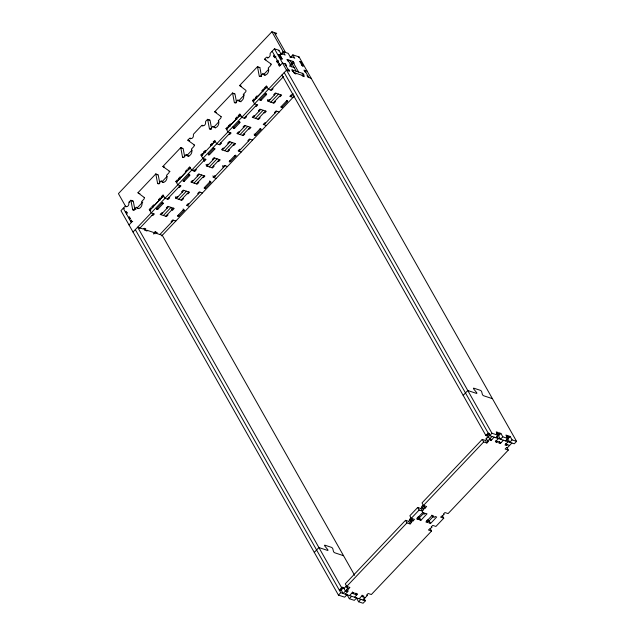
<?xml version="1.0" encoding="UTF-8"?>
<svg xmlns="http://www.w3.org/2000/svg" width="635" height="635" viewBox="0 0 635 635"><rect width="100%" height="100%" fill="white"/><g stroke="black" fill="none" stroke-linecap="round" stroke-linejoin="round"><path stroke-width="0.95" d="M275.32 34.758L276.685 33.322L271.915 31.75L118.42 193.627L125.936 206.923M346.98 594.749L344.678 597.178L338.455 595.122L120.952 210.677L124.873 206.542A1.206 0.865 -71.7 0 1 125.913 206.351A2.413 1.738 -71.7 0 0 128.008 205.962A2.413 1.738 -71.7 0 0 128.81 203.295A1.206 0.865 -71.7 0 1 129.215 201.962L130.834 200.255L133.215 201.041A1.23 0.889 -71.7 0 1 133.318 201.319L134.874 209.558M144.47 197.644L138.081 192.905A1.183 0.849 -71.7 0 1 137.954 192.738L155.758 173.966L158.147 174.752A1.206 0.865 -71.7 0 1 158.25 175.03L159.631 182.348M169.997 171.553L163.005 166.616A1.183 0.849 -71.7 0 1 162.885 166.449L180.689 147.669L183.07 148.455A1.206 0.865 -71.7 0 1 183.182 148.733L184.737 156.972M194.635 145.161L187.984 140.367A1.199 0.865 -71.7 0 1 187.817 140.16L189.436 138.454A1.206 0.865 -71.7 0 1 190.476 138.255A2.413 1.738 -71.7 0 0 192.572 137.866A2.413 1.738 -71.7 0 0 193.373 135.207A1.206 0.865 -71.7 0 1 193.778 133.874L201.62 125.603A1.206 0.865 -71.7 0 1 202.66 125.405A2.413 1.738 -71.7 0 0 204.756 125.024A2.413 1.738 -71.7 0 0 205.557 122.357A1.206 0.865 -71.7 0 1 205.962 121.023L207.581 119.316L209.963 120.102A1.23 0.889 -71.7 0 1 210.066 120.38L211.622 128.619M221.218 116.705L214.828 111.966A1.183 0.849 -71.7 0 1 214.701 111.8L232.505 93.028L234.894 93.813A1.206 0.865 -71.7 0 1 234.998 94.091L236.553 102.33M239.752 85.677A1.183 0.849 -71.7 0 1 239.633 85.511L257.437 66.731L259.818 67.516M271.383 64.222L264.731 59.428A1.199 0.865 -71.7 0 1 264.565 59.214L266.184 57.507A1.206 0.865 -71.7 0 1 267.224 57.317A2.413 1.738 -71.7 0 0 269.319 56.928A2.413 1.738 -71.7 0 0 270.121 54.269A1.206 0.865 -71.7 0 1 270.526 52.935L274.447 48.8L278.948 50.284L280.876 53.697L282.464 54.221L281.988 53.372L280.837 54.586M278.368 50.887L278.948 50.284M275.36 56.92L274.598 57.729L273.629 56.023L274.399 55.213M126.476 213.947L127.238 213.138L126.278 211.423L125.508 212.233L127.095 212.757M280.511 54.515L283.194 51.681L288.211 53.34L290.147 56.761L291.735 57.285L291.251 56.428L290.1 57.642M130.826 200.255A1.23 0.889 -71.7 0 1 130.937 200.533L132.667 209.685A1.199 0.865 -71.7 0 0 132.898 209.947A1.206 0.873 -71.7 0 0 133.914 209.733L136.215 207.304A4.223 3.04 -71.7 0 0 140.597 207.462A4.223 3.04 -71.7 0 0 141.589 201.636L143.891 199.207A1.206 0.865 -71.7 0 0 144.177 197.548M155.758 173.966A1.206 0.865 -71.7 0 1 155.869 174.244L157.591 183.396A1.206 0.865 -71.7 0 0 158.845 183.444L161.147 181.015A4.223 3.04 -71.7 0 0 165.529 181.173A4.223 3.04 -71.7 0 0 166.521 175.347L168.823 172.918A1.206 0.865 -71.7 0 0 169.108 171.259M180.689 147.669A1.206 0.865 -71.7 0 1 180.8 147.947L182.523 157.107A1.206 0.865 -71.7 0 0 183.777 157.147L186.079 154.718A4.223 3.04 -71.7 0 0 190.452 154.876A4.223 3.04 -71.7 0 0 191.452 149.058L193.754 146.629A1.206 0.865 -71.7 0 0 194.04 144.963M207.574 119.316A1.23 0.889 -71.7 0 1 207.685 119.594L209.415 128.746A1.206 0.873 -71.7 0 0 210.661 128.794L212.963 126.365A4.223 3.04 -71.7 0 0 217.345 126.524A4.223 3.04 -71.7 0 0 218.337 120.698M218.337 120.698L220.639 118.269A1.206 0.865 -71.7 0 0 220.924 116.61M232.505 93.028A1.206 0.865 -71.7 0 1 232.616 93.305L234.339 102.457A1.206 0.865 -71.7 0 0 235.593 102.505L237.895 100.076A4.223 3.04 -71.7 0 0 242.276 100.235A4.223 3.04 -71.7 0 0 243.268 94.409L245.57 91.98A1.206 0.865 -71.7 0 0 245.856 90.313L239.752 85.677M257.437 66.731A1.206 0.865 -71.7 0 1 257.54 67.008L259.27 76.168A1.206 0.865 -71.7 0 0 260.525 76.208L262.827 73.779A4.223 3.04 -71.7 0 0 267.2 73.938A4.223 3.04 -71.7 0 0 268.2 68.112L270.502 65.691A1.206 0.865 -71.7 0 0 270.788 64.024M136.215 207.304L137.406 207.701L142.78 202.033M161.147 181.015L162.338 181.404L167.037 176.451M186.079 154.718L187.269 155.115L191.968 150.154M212.963 126.365L214.154 126.762L218.861 121.801M237.895 100.076L239.085 100.465L244.459 94.798M262.827 73.779L264.017 74.176L268.716 69.215M278.344 62.19L277.574 63L276.614 61.293L277.376 60.484L278.567 60.873M129.453 219.21L130.223 218.4L129.254 216.694L128.484 217.503L130.524 218.686M285.853 65.532L286.647 65.794L285.679 64.087L282.504 63.032L279.432 66.27L278.463 64.564L279.233 63.754M129.008 224.917L132.072 221.678L131.112 219.972L130.342 220.782L132.723 221.567M290.544 57.301L292.846 54.872L299.069 56.92L516.58 441.373L514.279 443.801L489.648 435.673L284.226 72.581M285.29 64.492L285.679 64.087M152.051 215.289L152.844 215.551L154.376 213.931L151.193 212.876L149.265 209.463L150.797 207.843L151.281 208.701L152.559 207.351L152.075 206.494L153.614 204.875L154.099 205.732L159.21 200.335L158.726 199.477L160.266 197.858L160.75 198.715L162.028 197.366L161.544 196.509L163.076 194.889L165.013 198.31L168.196 199.358L169.728 197.739L168.934 197.477M178.657 187.23L179.451 187.492L180.983 185.872L177.8 184.817L175.871 181.404L177.403 179.784L177.887 180.642L179.165 179.292L178.681 178.435L180.221 176.816L180.697 177.673L185.817 172.275L185.333 171.418L186.873 169.799L187.349 170.656L188.635 169.307L188.15 168.45L189.682 166.83L191.619 170.251L194.802 171.299L196.334 169.68L195.54 169.418M203.724 160.782L204.518 161.044L206.05 159.425L202.875 158.377L200.938 154.964L202.478 153.345L202.954 154.194M204.24 152.852L203.756 151.995L205.288 150.376L205.772 151.233M210.891 145.836L210.407 144.978L211.939 143.359L212.423 144.216M213.701 142.867L213.217 142.01L214.757 140.391L216.686 143.812L219.869 144.859L221.401 143.24L220.607 142.978M228.798 134.35L229.592 134.612L231.124 132.993L227.941 131.937L226.012 128.524L227.544 126.905L228.028 127.754L229.306 126.405L228.822 125.555L230.362 123.936L230.846 124.793L235.958 119.396L235.474 118.539L237.014 116.919L237.498 117.777L238.776 116.427L238.292 115.57L239.824 113.951L241.76 117.372L244.943 118.42L246.475 116.8L245.681 116.538M255.405 106.283L256.199 106.553L257.731 104.934L254.548 103.878L252.619 100.465L254.151 98.846L254.635 99.695L255.913 98.346L255.429 97.496L256.969 95.877L257.445 96.726L262.565 91.337L262.08 90.48L263.62 88.86L264.096 89.718L265.382 88.368L264.898 87.511L266.43 85.892L268.367 89.313L271.55 90.361L273.082 88.741L272.288 88.479M201.422 155.813L215.233 141.248M149.749 210.32L163.568 195.747M176.355 182.261L190.175 167.688M226.497 129.381L240.316 114.808L241.76 117.372M253.103 101.322L266.922 86.749M290.965 63.921L293.267 61.492L294.235 63.198L293.441 62.936L291.711 64.762M289.616 66.286L290.766 65.072L289.973 64.81L290.941 66.516L294.116 67.564M133.032 232.037L286.528 70.152L289.703 71.207L288.734 69.493L287.941 69.231M298.498 57.531L299.069 56.92M156.734 208.685L161.861 203.295A0.905 0.524 -29.5 0 1 163.028 202.882A0.905 0.524 -29.5 0 1 163.052 203.684L157.932 209.082A0.905 0.524 -29.5 0 1 156.766 209.494A0.905 0.524 -29.5 0 1 156.742 208.685L157.932 209.082M188.468 175.236L183.34 180.626L184.531 181.023L189.659 175.625A0.905 0.524 -29.5 0 0 189.635 174.823A0.905 0.524 -29.5 0 0 188.468 175.236L189.651 175.625L188.682 173.919M208.415 154.186L213.527 148.788A0.905 0.524 -29.5 0 1 214.701 148.376A0.905 0.524 -29.5 0 1 214.717 149.185L209.606 154.583A0.905 0.524 -29.5 0 1 208.431 154.988A0.905 0.524 -29.5 0 1 208.415 154.186L209.606 154.583M238.609 122.349L233.482 127.746A0.905 0.524 -29.5 0 0 233.513 128.548A0.905 0.524 -29.5 0 0 234.68 128.143L239.8 122.745A0.905 0.524 -29.5 0 0 239.776 121.944A0.905 0.524 -29.5 0 0 238.609 122.349L239.792 122.745L239.07 121.46M260.088 99.687L265.216 94.29A0.905 0.524 -29.5 0 1 266.382 93.885A0.905 0.524 -29.5 0 1 266.406 94.686L261.279 100.076A0.905 0.524 -29.5 0 1 260.12 100.489A0.905 0.524 -29.5 0 1 260.096 99.687L261.279 100.076M139.454 228.568L153.583 213.662M167.394 199.096L180.189 185.603M194 171.037L205.256 159.163M219.067 144.597L230.33 132.723M244.142 118.158L256.929 104.664M270.748 90.099L283.647 76.502M144.478 230.235L145.828 228.814L144.24 228.29L143.47 229.1L137.636 227.179L341.614 587.7L342.408 587.962L340.106 590.391L339.312 590.129L341.614 587.7M160.972 214.686L168.648 206.597M183.991 190.405L176.316 198.501L175.355 196.794M191.667 182.309L199.342 174.22M214.694 158.028L207.018 166.124L206.05 164.417M222.369 149.931L230.045 141.843M237.72 133.747L245.388 125.651M253.063 117.562L260.739 109.466M276.09 93.274L268.415 101.37L267.446 99.663M163.354 215.471L171.029 207.383M178.705 199.287L186.38 191.191M194.048 183.094L201.724 175.006M209.399 166.91L217.075 158.814M224.75 150.725L232.426 142.629M240.101 134.533L247.777 126.436M255.453 118.348L263.128 110.252M270.796 102.156L278.471 94.067M165.735 216.257L173.411 208.169M181.086 200.073L188.762 191.976M196.437 183.888L204.113 175.792M211.78 167.696L219.456 159.599M227.132 151.511L234.807 143.415M242.483 135.318L250.158 127.23M257.834 119.134L265.509 111.038M273.185 102.941L280.86 94.853M171.863 209.78L172.656 210.042L174.196 208.423L167.838 206.327L166.306 207.947L167.1 208.209M153.702 234.077L155.623 232.053L157.21 232.577L156.44 233.386L155.48 231.68M159.885 234.521L173.45 220.226M177.792 215.638L182.92 210.241A0.905 0.524 -29.5 0 1 184.079 209.828A0.905 0.524 -29.5 0 1 184.102 210.63L178.983 216.027A0.905 0.524 -29.5 0 1 177.816 216.44A0.905 0.524 -29.5 0 1 177.792 215.638L178.991 216.027L178.506 215.178M187.269 205.653L200.057 192.167M204.399 187.579L209.526 182.181A0.905 0.524 -29.5 0 1 210.685 181.769A0.905 0.524 -29.5 0 1 210.709 182.57L205.589 187.968A0.905 0.524 -29.5 0 1 204.422 188.381A0.905 0.524 -29.5 0 1 204.399 187.579L205.597 187.968M225.131 165.727L213.868 177.594L212.908 175.887M229.473 161.139L234.593 155.742A0.905 0.524 -29.5 0 1 235.768 155.329A0.905 0.524 -29.5 0 1 235.783 156.131L230.672 161.528A0.905 0.524 -29.5 0 1 229.497 161.941A0.905 0.524 -29.5 0 1 229.481 161.139L230.672 161.528L230.188 160.679M238.943 151.154L250.198 139.279M254.54 134.691L259.667 129.302A0.905 0.524 -29.5 0 1 260.826 128.889A0.905 0.524 -29.5 0 1 260.85 129.691L255.73 135.088A0.905 0.524 -29.5 0 1 254.564 135.501A0.905 0.524 -29.5 0 1 254.54 134.691L254.183 134.056M264.009 124.714L276.804 111.22M281.146 106.632L286.266 101.243A0.905 0.524 -29.5 0 1 287.433 100.83A0.905 0.524 -29.5 0 1 287.457 101.632L282.337 107.029A0.905 0.524 -29.5 0 1 281.17 107.442A0.905 0.524 -29.5 0 1 281.146 106.632L282.345 107.029M290.616 96.655L293.306 93.813M161.711 235.91L294.346 96.02M314.293 552.41L318.897 547.553L327.549 550.41A1.206 0.46 43.5 0 0 327.644 549.505L324.834 546.06A1.206 0.46 43.5 0 1 324.977 545.211L331.399 547.33A1.206 0.46 43.5 0 1 332.78 548.688L333.47 551.426A1.206 0.46 43.5 0 0 334.867 552.823L343.519 555.681M463.177 395.383L467.789 390.525L476.44 393.382A1.206 0.46 43.5 0 0 476.536 392.478L473.726 389.041A1.206 0.46 43.5 0 1 473.869 388.191L480.29 390.311A1.206 0.46 43.5 0 1 481.671 391.66L482.362 394.398A1.206 0.46 43.5 0 0 483.751 395.795L492.411 398.653M410.686 518.16L412.131 520.724L412.925 520.986L414.464 519.366L410.686 518.16L409.408 519.501L410.202 519.763L411.655 522.327L410.123 523.946L408.67 521.383L405.495 520.335L345.273 583.843L346.718 586.407L349.901 587.454L348.361 589.074L347.567 588.812L346.123 586.248L343.995 588.494M422.307 511.096L420.854 508.532L417.679 507.484L409.837 515.755L411.282 518.319L419.124 510.048L422.307 511.096L423.839 509.476L423.045 509.214L421.592 506.651L422.862 505.309L423.664 505.571L425.109 508.135L426.649 506.516L423.466 505.468L422.021 502.904L482.243 439.396L485.418 440.444L486.87 443.008L488.402 441.389L487.609 441.127L486.156 438.563L488.283 436.324L488.807 436.499L488.045 437.309M485.902 435.539L488.204 433.11L488.998 433.372L486.696 435.8L485.902 435.539L281.924 75.009M340.106 590.391L339.622 589.542L341.209 590.066L343.511 587.637L345.448 591.05L347.567 591.749L346.599 590.042M489.522 433.649L487.799 435.467L489.728 438.888L491.847 439.587M338.455 595.122L340.757 592.693L365.387 600.821L363.085 603.25L358.584 601.766L356.648 598.345M346.718 586.407L406.94 522.899L410.123 523.946M423.466 505.468L483.687 441.96L486.87 443.008M489.648 435.673L491.95 433.245L498.173 435.3L495.871 437.721M408.67 521.383L410.202 519.763M420.854 508.532L422.386 506.913M485.418 440.444L486.95 438.825L486.156 438.563M347.567 588.812L343.146 593.479L341.209 590.066M409.408 519.501L410.861 522.065L412.131 520.724M423.045 509.214L424.315 507.873L425.109 508.135M487.609 441.127L492.038 436.459M345.98 591.225L346.742 590.415L348.329 590.947L345.265 594.177M490.26 439.063L489.49 439.872L491.085 440.396L494.149 437.158M496.681 433.618L497.832 432.403L498.316 433.26L499.769 433.737L497.467 436.166M497.165 434.475L498.316 433.26M419.433 517.747L423.529 513.429M423.601 513.763L424.363 512.953L422.775 512.429L416.639 518.906L418.227 519.43L418.997 518.62L420.068 518.978L419.298 519.787L420.886 520.311L427.03 513.834L425.434 513.31L424.672 514.12L423.601 513.763L422.632 512.056M346.273 595.622L347.424 594.408M502.809 436.824L500.88 433.411L498.57 435.84L500.507 439.253L502.809 436.824L507.825 438.483L505.523 440.912M349.512 595.582L352.584 592.344L354.171 592.868L353.401 593.677L352.433 591.971M496.951 435.999L498.404 438.563L495.332 441.793L496.919 442.317L497.689 441.515M347.385 595.289L349.313 598.71L351.615 596.281M355.243 594.289L356.013 593.479L357.6 594.003L354.528 597.241M499.531 442.119L498.761 442.928L500.348 443.452L503.42 440.214M506.333 436.801L507.484 435.586L509.04 436.801L507.309 438.618M506.817 437.658L507.968 436.443M430.538 523.494L429.085 520.93L433.634 516.017L432.046 515.493L425.902 521.962L427.498 522.486L428.26 521.676L429.72 522.16L428.95 522.97L430.538 523.494L436.682 517.017L435.094 516.493L434.324 517.303L432.864 516.827L431.903 515.112M356.64 597.932L354.338 600.361L349.313 598.71M512.08 439.888L510.143 436.467L507.841 438.896L509.778 442.309L512.08 439.888L516.58 441.373M359.164 598.765L362.236 595.527L363.823 596.059L363.053 596.868L362.085 595.154M506.603 439.182L508.056 441.746L504.984 444.984L506.571 445.508L507.341 444.698M358.584 601.766L360.886 599.337M363.006 600.035L367.427 595.368L366.633 595.106L368.173 593.487L371.348 594.535L431.57 531.027L430.117 528.463M511.897 443.016L507.468 447.675L506.674 447.413L505.142 449.032L508.317 450.08L448.096 513.596L444.921 512.548L443.381 514.167L444.175 514.429L440.579 517.128L443.754 518.176L435.912 526.447L432.737 525.399L431.197 527.018L431.99 527.28L428.395 529.979L431.57 531.027M281.988 53.372L285.131 55.102L271.915 31.75M291.251 56.428L294.783 58.285L292.846 54.872M278.86 54.888L280.051 55.277L282.146 59.238L280.948 58.563L278.813 54.419L279.924 55.07L282.067 58.841L280.868 58.444M299.918 61.833L301.109 62.23M293.267 61.492L286.909 59.396L287.877 61.103L288.671 61.365M273.629 56.023L276.011 56.809M301.935 65.397L303.197 66.183L301.998 65.508L299.863 61.365L300.974 62.016L303.125 65.786M267.375 57.904L267.97 58.102M307.134 71.168L303.951 70.112L304.911 71.819L305.713 72.08M276.614 61.293L278.201 61.817M264.565 59.214L265.755 59.611M265.327 59.627L265.922 59.825M278.463 64.564L280.051 65.087M307.8 75.787L307.007 75.525L307.975 77.232L311.166 78.288M293.465 71.747L292.671 71.485L291.703 69.779L303.093 73.533L304.054 75.247L303.26 74.986M293.949 72.604L303.744 75.835M257.54 67.008L259.334 67.604M260.525 76.208L261.414 76.502M259.572 76.263L260.461 76.557M292.148 95.036L291.354 94.774L289.822 96.393L293.005 97.441M264.898 87.511L266.486 88.035M262.08 90.48L263.668 91.003M274.542 94.893L273.748 94.631L275.288 93.012L281.638 95.107L280.106 96.726L279.313 96.464M239.633 85.511L240.228 85.709M240.99 86.114L241.594 86.312M265.208 94.29L266.398 94.686L265.676 93.401M286.266 101.243L287.464 101.632L286.734 100.354M269.938 99.751L269.145 99.489L267.613 101.108L273.963 103.203L275.503 101.584L274.709 101.322M255.429 97.496L257.016 98.02M232.616 93.305L234.402 93.893M252.619 100.465L254.206 100.989M279.186 112.014L276.003 110.958L274.471 112.578L275.265 112.839M234.64 102.552L236.029 103.013M259.191 111.077L258.397 110.815L259.937 109.196L266.287 111.3L264.755 112.919L263.962 112.657M254.587 115.935L253.794 115.673L252.262 117.292L258.612 119.388L260.152 117.769L259.358 117.507M265.541 123.095L264.747 122.833L263.215 124.452L266.398 125.5M238.292 115.57L239.879 116.094M235.474 118.539L237.061 119.062M214.701 111.8L216.487 112.395M215.471 112.212L216.067 112.403M259.667 129.302L260.858 129.691L260.128 128.413M243.848 127.27L243.054 127.008L244.586 125.389L250.944 127.484L249.404 129.103L248.61 128.841M228.822 125.555L230.41 126.079M234.672 128.135L232.997 126.889M254.548 134.699L255.738 135.088L255.254 134.239M207.685 119.594L209.471 120.182M239.244 132.128L238.442 131.866L236.911 133.485L243.268 135.58L244.8 133.961L244.007 133.699M226.012 128.524L227.6 129.048M252.579 140.073L249.396 139.017L247.864 140.637L248.658 140.899M202.216 125.801L202.811 125.992M210.661 128.794L211.257 128.992M209.709 128.849L211.098 129.302M228.497 143.454L227.703 143.192L229.235 141.573L235.593 143.669L234.053 145.288L233.259 145.026M240.474 149.535L239.681 149.273L238.149 150.892L241.324 151.94M213.217 142.01L214.805 142.534M223.893 148.312L223.099 148.05L221.559 149.669L227.917 151.765L229.449 150.146L228.656 149.884M210.407 144.978L211.995 145.502M190.032 138.644L190.627 138.843M187.817 140.16L189.008 140.549M188.579 140.565L189.77 140.962M234.593 155.742L235.783 156.131L235.299 155.281M203.756 151.995L205.343 152.519M180.8 147.947L182.586 148.542M200.938 154.964L202.525 155.488M213.146 159.647L212.352 159.385L213.884 157.766L220.242 159.861L218.71 161.48L217.916 161.219M227.513 166.513L224.33 165.465L222.798 167.076L223.591 167.338L222.623 165.632M208.542 164.505L207.748 164.235L206.208 165.854L212.566 167.957L214.098 166.338L213.304 166.076M182.824 157.202L183.713 157.496M215.4 175.974L214.606 175.712L213.074 177.332L216.257 178.379M188.15 168.45L189.738 168.973M197.795 175.832L197.001 175.57L198.541 173.95L204.891 176.046L203.359 177.665L202.565 177.403M162.885 166.449L164.076 166.846M163.647 166.854L164.251 167.053M209.526 182.181L210.717 182.57L209.748 180.864M193.191 180.689L192.397 180.427L190.865 182.047L197.215 184.142L198.755 182.523L197.961 182.261M178.681 178.435L180.269 178.959M155.869 174.244L157.655 174.831M175.871 181.404L177.459 181.927M202.438 192.953L199.255 191.897L197.723 193.516L198.517 193.778M158.845 183.444L159.742 183.737M157.893 183.491L158.79 183.793M182.443 192.024L181.65 191.762L183.19 190.143L189.54 192.238L188.008 193.858L187.214 193.596M177.84 196.874L177.046 196.612L175.514 198.231L181.872 200.327L183.404 198.715L182.61 198.453M188.793 204.033L188 203.772L186.468 205.391L189.651 206.438M161.544 196.509L163.131 197.033M158.726 199.477L160.314 200.001M137.954 192.738L138.549 192.937M139.319 193.35L139.914 193.54M161.854 203.287L163.044 203.684L162.322 202.406M182.92 210.241L184.11 210.637L183.142 208.923M152.075 206.494L153.662 207.018M130.937 200.533L132.723 201.12M129.215 201.962L129.81 202.16M162.496 213.066L161.695 212.804L160.163 214.424L166.521 216.519L168.053 214.9L167.259 214.638M149.265 209.463L150.852 209.987M175.832 221.012L172.649 219.956L171.117 221.575L171.91 221.837M134.302 208.709L135.977 209.256M132.961 209.788L134.35 210.248M124.389 208.621L123.253 208.248L131.31 222.488M143.788 228.513L144.589 228.775L145.542 230.481L147.13 231.005L146.645 230.148L153.265 232.339L153.749 233.188L155.337 233.712L154.384 232.013L155.178 232.275M156.44 233.386L162.266 235.307L354.64 575.326M497.832 432.403L496.245 431.879L498.173 435.3M500.88 433.411L499.285 432.887L499.769 433.737M507.484 435.586L505.897 435.062L507.825 438.483M510.143 436.467L508.556 435.943L509.04 436.801M496.102 440.984L501.118 442.643M505.754 444.175L509.587 445.437M410.861 522.065L411.655 522.327M346.123 586.248L346.916 586.518L348.361 589.074M343.511 587.637L341.924 587.113L342.408 587.962M351.814 593.153L356.83 594.812L355.87 593.106M361.466 596.336L365.308 597.606M283.194 51.681L285.575 52.475L274.296 32.536M304.752 70.382L308.785 77.502M302.292 73.271L304.228 76.692L302.641 76.168L302.157 75.311M293.441 62.936L298.593 72.049M290.092 60.444L296.212 71.263M505.603 443.801L506.571 445.508M295.537 73.128L296.021 73.985L294.434 73.462L292.497 70.04M287.703 59.658L291.735 66.778M506.865 447.524L508.317 450.08M499.38 441.746L500.348 443.452M284.885 63.825L288.909 70.937M274.447 48.8L491.95 433.245M495.951 440.611L496.919 442.317M272.137 51.229L280.194 65.461M490.117 438.69L491.085 440.396M486.212 434.943L486.696 435.8M482.243 439.396L483.687 441.96M442.301 515.612L443.754 518.176M422.862 505.309L424.315 507.873M428.268 519.597L429.72 522.16M427.292 519.97L428.26 521.676M426.529 520.779L427.498 522.486M417.679 507.484L419.124 510.048M214.36 148.542L214.725 149.185L213.05 147.939M418.616 516.414L420.886 520.311M418.028 516.914L418.997 518.62M417.258 517.723L418.227 519.43M411.48 518.422L412.925 520.986M203.549 159.337L204.518 161.044M405.495 520.335L406.94 522.899M193.834 169.593L194.802 171.299M171.688 208.336L172.656 210.042M363.934 598.257L365.387 600.821M135.334 229.608L340.757 592.693M261.485 76.033L259.929 67.794A1.206 0.865 -71.7 0 0 259.818 67.516M265.097 75.232A4.223 3.04 -71.7 0 1 264.017 74.176M239.085 100.465A4.199 3.024 -71.7 0 0 239.657 101.179L239.895 101.37A4.223 3.04 -71.7 0 0 241.07 101.751M215.519 127.937A4.223 3.04 -71.7 0 1 214.154 126.762M188.936 156.369A4.223 3.04 -71.7 0 1 187.269 155.115M162.338 181.404A4.199 3.024 -71.7 0 0 162.909 182.118L163.147 182.309A4.223 3.04 -71.7 0 0 163.703 182.578M138.224 208.605A4.223 3.04 -71.7 0 1 137.406 207.701M184.539 181.023A0.905 0.524 -29.5 0 1 183.372 181.435A0.905 0.524 -29.5 0 1 183.348 180.626"/></g></svg>
